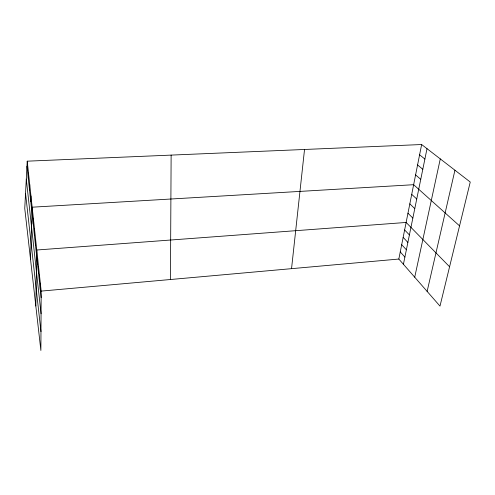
<?xml version="1.0" encoding="UTF-8"?>
<svg xmlns="http://www.w3.org/2000/svg" width="495" height="495" viewBox="0 0 495 495"><rect width="100%" height="100%" fill="white"/><g stroke="black" fill="none" stroke-linecap="round" stroke-linejoin="round"><path stroke-width="0.74" d="M27.225 161.178L41.178 291.103L40.881 350.472L24.75 208.42L27.225 161.178L421.647 144.528L470.25 182.03L439.987 306.096L398.834 259.046L421.647 144.528M170.459 279.514L171.128 155.102M40.274 289.556L40.324 283.115M39.39 281.377L39.452 275.01M38.492 273.079L38.567 266.793M37.583 264.664L37.676 258.458M35.832 306.015L36.766 250.006L406.123 222.453L449.584 266.762M35.529 245.6L35.646 239.586M34.365 234.878L34.508 228.981M33.19 223.969L33.344 218.184M30.523 259.238L32.169 207.195L413.641 184.703L459.558 225.875M30.764 201.539L30.962 196.008M29.521 190.012L29.743 184.61M28.252 178.262L28.493 173.003M291.543 268.661L304.53 149.471M403.419 264.287L427.012 148.661M414.717 277.206L440.278 158.901M427.129 291.394L454.942 170.218M41.178 291.103L398.834 259.046M419.599 154.811L424.889 159.056M417.582 164.928L422.804 169.29M415.596 174.896L420.75 179.351M411.716 194.356L416.74 199.015M409.823 203.866L414.779 208.618M407.96 213.234L412.849 218.072M404.625 229.952L409.408 234.946M403.153 237.359L407.88 242.42M401.693 244.679L406.376 249.796M400.257 251.906L404.891 257.091M25.542 193.322L40.974 331.7M26.291 179.048L41.066 313.774M26.959 166.295L41.147 297.619"/></g></svg>
